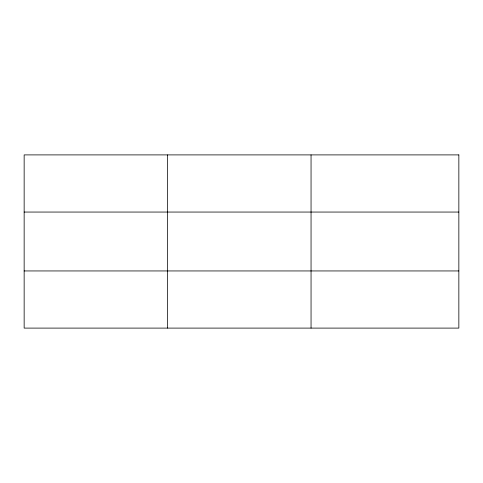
<?xml version="1.0" encoding="UTF-8"?>
<svg xmlns="http://www.w3.org/2000/svg" width="483" height="483" viewBox="0 0 483 483"><rect width="100%" height="100%" fill="white"/><g stroke="black" fill="none" stroke-linecap="round" stroke-linejoin="round"><path stroke-width="0.72" d="M167.601 154.898L167.601 328.102M311.052 154.898L311.052 328.102M24.15 212.055L458.85 212.055M24.15 270.945L458.85 270.945M458.85 154.898L458.85 328.102L24.15 328.102L24.15 154.898L458.85 154.898"/></g></svg>
